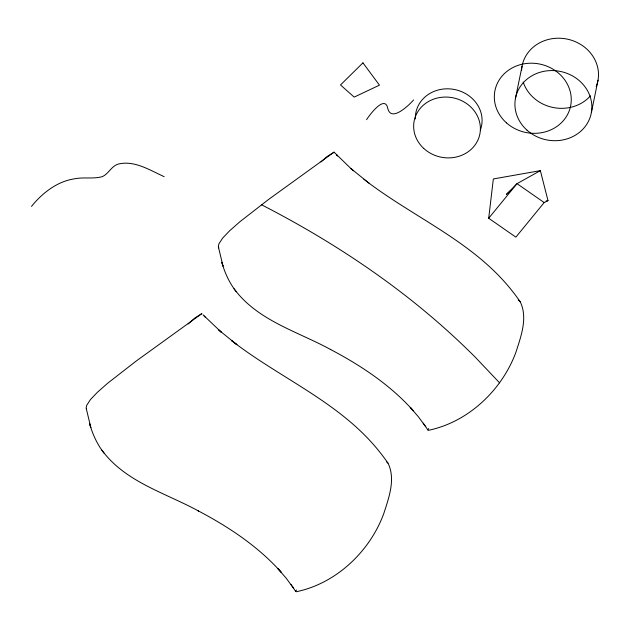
<?xml version="1.0" encoding="UTF-8"?>
<svg xmlns="http://www.w3.org/2000/svg" width="630" height="630" viewBox="0 0 630 630"><rect width="100%" height="100%" fill="white"/><g stroke="black" fill="none" stroke-linecap="round" stroke-linejoin="round"><path stroke-width="0.94" d="M488.699 218.248L493.345 178.952L540.359 170.643L547.998 200.663L544.186 202.561L515.868 237.148L488.699 218.248L517.017 183.661L540.359 170.643M515.395 98.721L522.034 66.363M591.381 112.549L598.02 80.191M366.573 119.7C369.416 115.07 384.961 94.319 387.749 108.289C390.954 122.724 409.075 105.155 413.603 99.934M428.707 428.558L427.77 429.739L428.463 430.306C468.295 422.061 501.937 390.167 515.907 352.28C520.978 336.459 528.034 317.748 520.199 301.746C515.734 295.297 510.914 289.099 505.748 283.209C466.547 238.518 410.13 215.216 363.872 179.251M296.533 589.995L295.588 591.176L296.281 591.743C336.121 583.498 369.763 551.604 383.733 513.718C388.797 497.897 395.861 479.186 388.017 463.184C383.56 456.734 378.74 450.537 373.566 444.646C334.373 399.955 277.948 376.653 231.69 340.688L236.951 344.697L218.775 330.01L221.287 332.183L203.033 314.819M31.5 206.396C42.344 193.048 56.92 181.535 74.332 178.849C83.585 176.888 93.279 179.203 102.391 176.62C108.51 173.825 111.195 166.588 117.66 164.249C133.993 159.792 149.877 170.226 164.178 176.676M321.048 161.91L326.844 156.713L334.058 152.153L350.934 168.556L369.133 183.259M188.157 323.985L194.662 318.15L201.883 313.59L136.253 361.006L107.824 383.095L97.461 392.214L90.389 399.633L86.712 405.334L86.184 407.547L86.546 409.327M511.607 189.961L506.363 194.418L517.017 183.661L544.186 202.561M334.058 152.153L268.427 199.568L239.998 221.658L229.635 230.777L222.563 238.195L218.893 243.897L218.366 246.102L218.728 247.889M546.076 201.001L547.998 200.663M261.489 204.758C312.937 231.178 362.305 261.844 407.862 297.525A545.777 352.233 27 0 1 475.39 357.32L499.645 382.898M518.183 299.88L520.199 301.746M386.678 461.94L388.017 463.184M204.191 316.047L205.364 317.268M236.289 291.769C229.493 283.075 224.76 272.908 221.839 262.3L223.012 266.159L218.429 247.055M104.107 453.206C97.319 444.52 92.586 434.346 89.657 423.738L90.83 427.597L86.255 408.492M234.061 288.753C257.497 320.615 297.478 331.404 330.758 349.595L330.325 349.374C360.848 365.424 390.175 384.867 413.296 410.728L410.224 407.334L418.407 416.816L425.659 426.66L423.242 423.155M101.887 450.19C125.315 482.052 165.296 492.841 198.576 511.032L198.143 510.812C228.674 526.861 258.001 546.304 281.122 572.166L278.043 568.772L286.225 578.253L293.478 588.097L291.06 584.593M425.659 426.66L427.817 429.983M293.407 587.995L295.643 591.42M415.351 118.92A33.5 30.287 11.6 0 1 453.6 89.342A33.5 30.287 11.6 0 1 480.359 130.048M521.585 70.489A38.619 34.918 11.6 0 1 567.465 39.162A38.619 34.918 11.6 0 1 596.185 86.578M590.46 95.823A38.619 34.918 11.6 0 1 553.045 107.486A38.619 34.918 11.6 0 1 523.199 82.081M362.951 62.85L340.507 84.956L354.178 97.114L379.457 85.152L362.951 62.85M353.485 170.761L350.949 168.572L353.461 170.746M337.546 155.838L336.373 154.618L337.538 155.831M423.706 148.389A33.5 30.287 11.6 0 0 479.359 136.167A33.5 30.287 11.6 0 0 438 97.886A33.5 30.287 11.6 0 0 423.706 148.389M506.457 122.866A38.619 34.918 11.6 0 0 570.252 107.62A38.619 34.918 11.6 0 0 521.656 64.323A38.619 34.918 11.6 0 0 506.457 122.866M527.058 130.237A38.619 34.918 11.6 0 0 590.846 114.991A38.619 34.918 11.6 0 0 542.257 71.686A38.619 34.918 11.6 0 0 527.058 130.237"/></g></svg>
